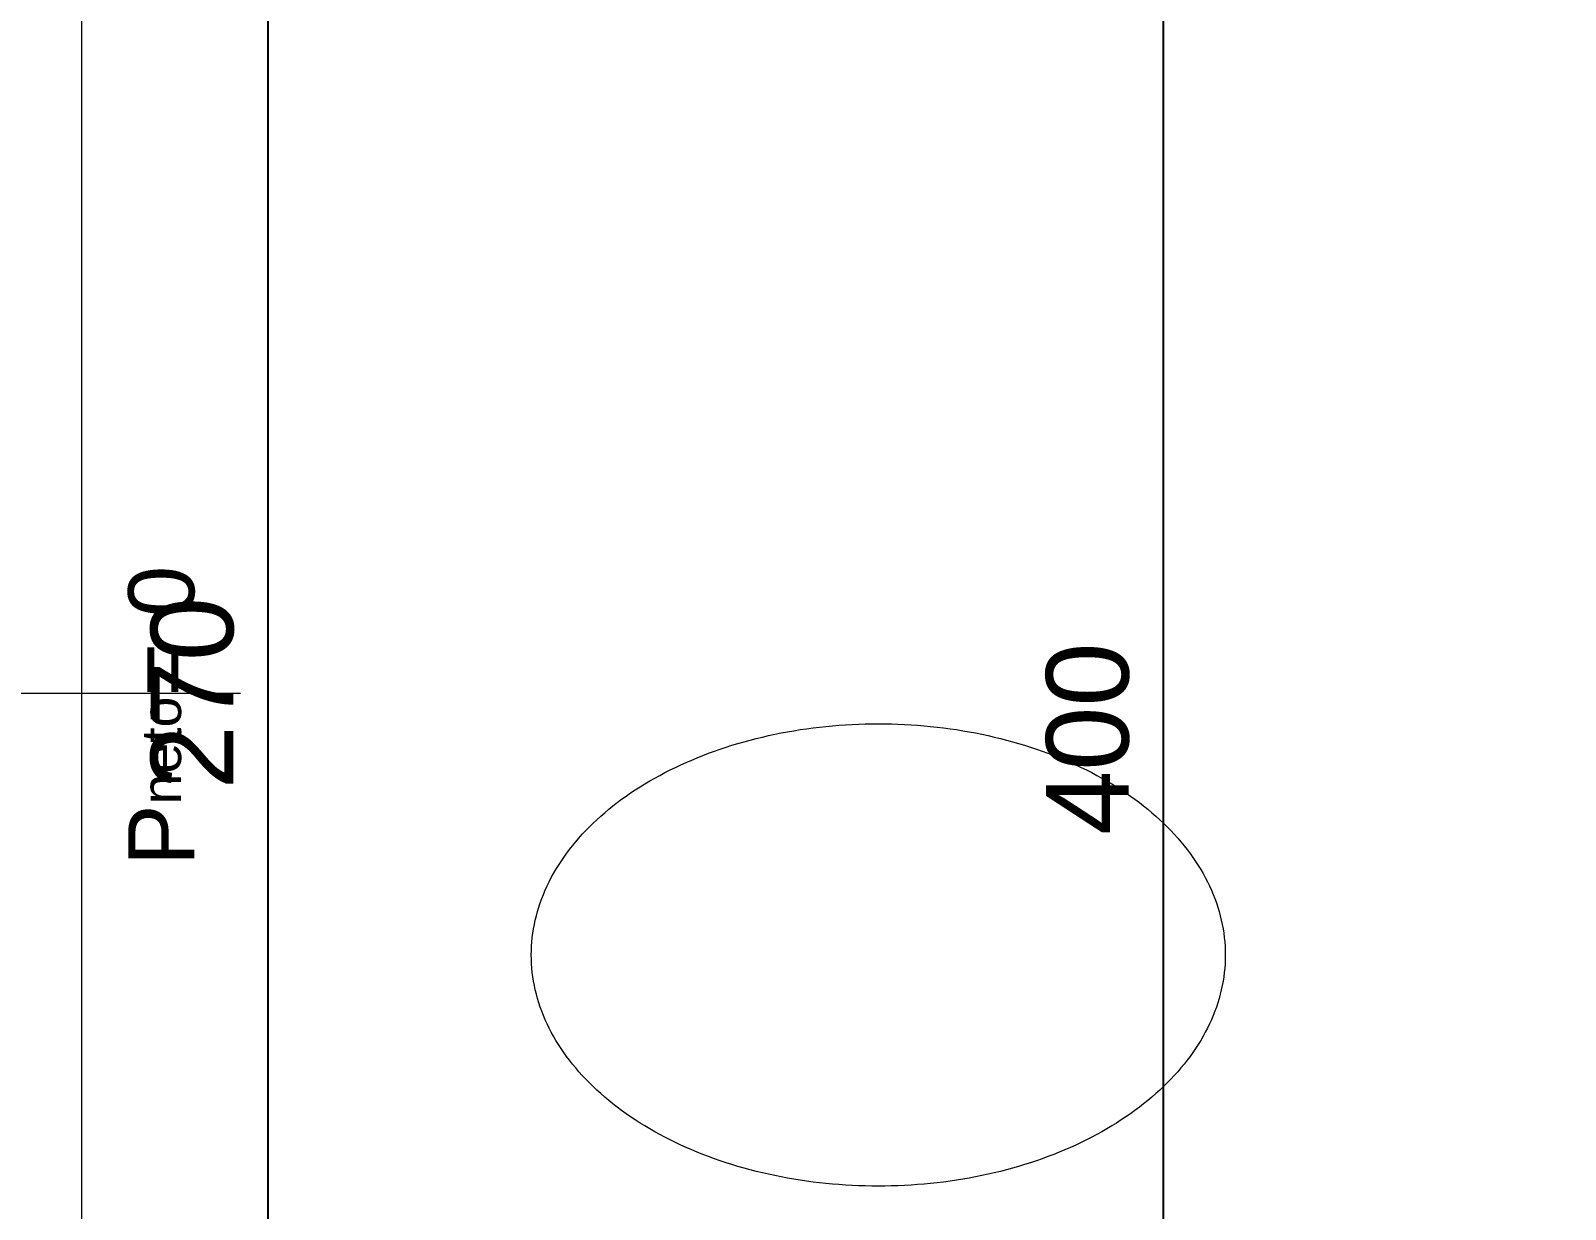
# Model space of a CAD drawing. Header units: feet. Extents: x 92587 to 97987, y -55119 to -48334.
# Drawn here: x 93508.7 to 93740.9, y -51883.6 to -51705.2 of the extents above; entities that cross this region are included whole.
import ezdxf

# ---------------------------------------------------------------- set-up
doc = ezdxf.new("R2010")
doc.units = ezdxf.units.FT
doc.header["$LTSCALE"] = 50
doc.header["$MEASUREMENT"] = 0
doc.layers.get('0').update_dxf_attribs({"color": 8})
doc.layers.add('COTE 50ème', color=1, linetype='Continuous')
doc.layers.add('mobilimi', color=8, linetype='Continuous', lineweight=9)
doc.layers.add('WINDOWS', color=21, linetype='Continuous', lineweight=5)
doc.styles.add('GENERATED_STYLE_1', font='arial.ttf')
doc.styles.add('RS_TXT_50', font='arial.ttf', dxfattribs={"height": 12.5})
doc.dimstyles.new('RS_50CM_LINEAIRE', dxfattribs={"dimscale": 5, "dimtxt": 12.5, "dimasz": 1.5, "dimexe": 1, "dimexo": 2.5, "dimgap": 1, "dimtad": 1, "dimdec": 1, "dimrnd": 0.5, "dimdsep": 46, "dimtxsty": 'RS_TXT_50', "dimblk1": 'ARCHTICK', "dimblk2": 'ARCHTICK', "dimsah": 1, "dimcen": 2.5, "dimdle": 1, "dimclrt": 4, "dimadec": 0, "dimazin": 2, "dimtfac": 1, "dimtdec": 1, "dimtix": 1, "dimtmove": 2, "dimatfit": 3, "dimfxl": 1, "dimtolj": 1, "dimtzin": 0, "dimarcsym": 0})

# ---------------------------------------------------------------- blocks, each defined once
blk = doc.blocks.new('DRITARE POS 1')
at = {"layer": 'WINDOWS', "color": 165}
blk.add_line((-61.99, -135), (34.01, -135), dxfattribs=at)
blk.add_lwpolyline([(0, 0), (0, -270), (10, -270), (10, 0)], close=True, dxfattribs=at)
at = {"layer": 'WINDOWS', "color": 165, "insert": (27.15, -161.16), "char_height": 10, "attachment_point": 7, "rotation": 90, "style": 'GENERATED_STYLE_1'}
blk.add_mtext('\\A1;\\pt0;P{\\H0.6x;neto}= 0', dxfattribs=at)
blk = doc.blocks.new('_ArchTick')
at = {"color": 0, "linetype": 'ByBlock', "const_width": 0.15}
blk.add_lwpolyline([(-0.5, -0.5), (0.5, 0.5)], dxfattribs=at)
blk = doc.blocks.new('*D405')
at = {"layer": 'COTE 50ème', "color": 0, "lineweight": -2, "ltscale": 0.5, "transparency": 16777216}
for p, q in [((93544.54, -51665.47), (93544.54, -51945.47)), ((93526.61, -51670.47), (93549.54, -51670.47)), ((93526.61, -51940.47), (93549.54, -51940.47))]:
    blk.add_line(p, q, dxfattribs=at)
at = {"layer": 'Defpoints', "color": 0, "ltscale": 0.5, "transparency": 16777216}
for p in [(93514.11, -51670.47), (93514.11, -51940.47), (93544.54, -51940.47)]:
    blk.add_point(p, dxfattribs=at)
at = {"layer": 'COTE 50ème', "color": 0, "lineweight": -2, "ltscale": 0.5, "transparency": 16777216, "xscale": 7.5, "yscale": 7.5, "zscale": 7.5}
for p, rotation in [((93544.54, -51670.47), 90), ((93544.54, -51940.47), 270)]:
    blk.add_blockref('_ArchTick', p, dxfattribs=dict(at, rotation=rotation))
at = {"layer": 'COTE 50ème', "color": 4, "lineweight": 5, "ltscale": 0.5, "transparency": 16777216, "insert": (93533.16, -51805.47), "char_height": 12.5, "attachment_point": 5, "rotation": 90, "style": 'RS_TXT_50'}
blk.add_mtext('\\A1;270', dxfattribs=at)
blk = doc.blocks.new('*D852')
at = {"layer": 'COTE 50ème', "color": 0, "lineweight": -2, "ltscale": 0.5, "transparency": 16777216}
for p, q in [((93680.01, -51607.36), (93680.01, -52017.36)), ((93718.73, -51612.36), (93675.01, -51612.36)), ((93736.61, -52012.36), (93675.01, -52012.36))]:
    blk.add_line(p, q, dxfattribs=at)
at = {"layer": 'Defpoints', "color": 0, "ltscale": 0.5, "transparency": 16777216}
for p in [(93731.23, -51612.36), (93680.01, -52012.36), (93749.11, -52012.36)]:
    blk.add_point(p, dxfattribs=at)
at = {"layer": 'COTE 50ème', "color": 0, "lineweight": -2, "ltscale": 0.5, "transparency": 16777216, "xscale": 7.5, "yscale": 7.5, "zscale": 7.5}
for p, rotation in [((93680.01, -51612.36), 90), ((93680.01, -52012.36), 270)]:
    blk.add_blockref('_ArchTick', p, dxfattribs=dict(at, rotation=rotation))
at = {"layer": 'COTE 50ème', "color": 4, "lineweight": 5, "ltscale": 0.5, "transparency": 16777216, "insert": (93668.63, -51812.36), "char_height": 12.5, "attachment_point": 5, "rotation": 90, "style": 'RS_TXT_50'}
blk.add_mtext('\\A1;400', dxfattribs=at)

msp = doc.modelspace()

# ---------------------------------------------------------------- linework, layer by layer
at = {"layer": 'mobilimi'}
msp.add_polyline3d([(93689.41, -51845.09, 0), (93689.4, -51845.76, 0), (93689.37, -51846.42, 0), (93689.33, -51847.08, 0), (93689.26, -51847.74, 0), (93689.18, -51848.4, 0), (93689.07, -51849.06, 0), (93688.95, -51849.72, 0), (93688.81, -51850.37, 0), (93688.65, -51851.03, 0), (93688.47, -51851.68, 0), (93688.28, -51852.33, 0), (93688.06, -51852.98, 0), (93687.83, -51853.62, 0), (93687.58, -51854.26, 0), (93687.31, -51854.9, 0), (93687.02, -51855.53, 0), (93686.72, -51856.16, 0), (93686.39, -51856.79, 0), (93686.05, -51857.41, 0), (93685.69, -51858.03, 0), (93685.32, -51858.64, 0), (93684.92, -51859.25, 0), (93684.51, -51859.85, 0), (93684.09, -51860.45, 0), (93683.64, -51861.04, 0), (93683.18, -51861.63, 0), (93682.7, -51862.21, 0), (93682.21, -51862.79, 0), (93681.7, -51863.35, 0), (93681.17, -51863.92, 0), (93680.63, -51864.47, 0), (93680.07, -51865.02, 0), (93679.5, -51865.56, 0), (93678.91, -51866.09, 0), (93678.31, -51866.62, 0), (93677.69, -51867.14, 0), (93677.06, -51867.65, 0), (93676.41, -51868.15, 0), (93675.75, -51868.65, 0), (93675.07, -51869.13, 0), (93674.38, -51869.61, 0), (93673.68, -51870.08, 0), (93672.96, -51870.54, 0), (93672.24, -51870.99, 0), (93671.49, -51871.43, 0), (93670.74, -51871.86, 0), (93669.98, -51872.28, 0), (93669.2, -51872.69, 0), (93668.41, -51873.1, 0), (93667.61, -51873.49, 0), (93666.8, -51873.87, 0), (93665.97, -51874.24, 0), (93665.14, -51874.6, 0), (93664.3, -51874.95, 0), (93663.45, -51875.29, 0), (93662.58, -51875.62, 0), (93661.71, -51875.94, 0), (93660.83, -51876.25, 0), (93659.94, -51876.55, 0), (93659.05, -51876.83, 0), (93658.14, -51877.1, 0), (93657.23, -51877.37, 0), (93656.31, -51877.62, 0), (93655.38, -51877.86, 0), (93654.45, -51878.08, 0), (93653.51, -51878.3, 0), (93652.57, -51878.5, 0), (93651.61, -51878.69, 0), (93650.66, -51878.87, 0), (93649.7, -51879.04, 0), (93648.73, -51879.2, 0), (93647.76, -51879.34, 0), (93646.79, -51879.47, 0), (93645.81, -51879.59, 0), (93644.83, -51879.69, 0), (93643.84, -51879.79, 0), (93642.86, -51879.87, 0), (93641.87, -51879.94, 0), (93640.88, -51879.99, 0), (93639.89, -51880.04, 0), (93638.9, -51880.07, 0), (93637.9, -51880.09, 0), (93636.91, -51880.09, 0), (93635.92, -51880.09, 0), (93634.92, -51880.07, 0), (93633.93, -51880.04, 0), (93632.94, -51879.99, 0), (93631.95, -51879.94, 0), (93630.96, -51879.87, 0), (93629.98, -51879.79, 0), (93628.99, -51879.69, 0), (93628.01, -51879.59, 0), (93627.03, -51879.47, 0), (93626.06, -51879.34, 0), (93625.09, -51879.2, 0), (93624.12, -51879.04, 0), (93623.16, -51878.87, 0), (93622.21, -51878.69, 0), (93621.25, -51878.5, 0), (93620.31, -51878.3, 0), (93619.37, -51878.08, 0), (93618.44, -51877.86, 0), (93617.51, -51877.62, 0), (93616.59, -51877.37, 0), (93615.68, -51877.1, 0), (93614.77, -51876.83, 0), (93613.88, -51876.55, 0), (93612.99, -51876.25, 0), (93612.11, -51875.94, 0), (93611.24, -51875.62, 0), (93610.37, -51875.29, 0), (93609.52, -51874.95, 0), (93608.68, -51874.6, 0), (93607.85, -51874.24, 0), (93607.02, -51873.87, 0), (93606.21, -51873.49, 0), (93605.41, -51873.1, 0), (93604.62, -51872.69, 0), (93603.85, -51872.28, 0), (93603.08, -51871.86, 0), (93602.33, -51871.43, 0), (93601.58, -51870.99, 0), (93600.86, -51870.54, 0), (93600.14, -51870.08, 0), (93599.44, -51869.61, 0), (93598.75, -51869.13, 0), (93598.07, -51868.65, 0), (93597.41, -51868.15, 0), (93596.76, -51867.65, 0), (93596.13, -51867.14, 0), (93595.51, -51866.62, 0), (93594.91, -51866.09, 0), (93594.32, -51865.56, 0), (93593.75, -51865.02, 0), (93593.19, -51864.47, 0), (93592.65, -51863.92, 0), (93592.12, -51863.35, 0), (93591.61, -51862.79, 0), (93591.12, -51862.21, 0), (93590.64, -51861.63, 0), (93590.18, -51861.04, 0), (93589.73, -51860.45, 0), (93589.31, -51859.85, 0), (93588.9, -51859.25, 0), (93588.5, -51858.64, 0), (93588.13, -51858.03, 0), (93587.77, -51857.41, 0), (93587.43, -51856.79, 0), (93587.1, -51856.16, 0), (93586.8, -51855.53, 0), (93586.51, -51854.9, 0), (93586.24, -51854.26, 0), (93585.99, -51853.62, 0), (93585.76, -51852.98, 0), (93585.54, -51852.33, 0), (93585.35, -51851.68, 0), (93585.17, -51851.03, 0), (93585.01, -51850.37, 0), (93584.87, -51849.72, 0), (93584.75, -51849.06, 0), (93584.64, -51848.4, 0), (93584.56, -51847.74, 0), (93584.49, -51847.08, 0), (93584.45, -51846.42, 0), (93584.42, -51845.76, 0), (93584.41, -51845.09, 0), (93584.42, -51844.43, 0), (93584.45, -51843.77, 0), (93584.49, -51843.11, 0), (93584.56, -51842.45, 0), (93584.64, -51841.79, 0), (93584.75, -51841.13, 0), (93584.87, -51840.47, 0), (93585.01, -51839.82, 0), (93585.17, -51839.16, 0), (93585.35, -51838.51, 0), (93585.54, -51837.86, 0), (93585.76, -51837.21, 0), (93585.99, -51836.57, 0), (93586.24, -51835.93, 0), (93586.51, -51835.29, 0), (93586.8, -51834.66, 0), (93587.1, -51834.03, 0), (93587.43, -51833.4, 0), (93587.77, -51832.78, 0), (93588.13, -51832.16, 0), (93588.5, -51831.55, 0), (93588.9, -51830.94, 0), (93589.31, -51830.34, 0), (93589.73, -51829.74, 0), (93590.18, -51829.15, 0), (93590.64, -51828.56, 0), (93591.12, -51827.98, 0), (93591.61, -51827.4, 0), (93592.12, -51826.84, 0), (93592.65, -51826.27, 0), (93593.19, -51825.72, 0), (93593.75, -51825.17, 0), (93594.32, -51824.63, 0), (93594.91, -51824.1, 0), (93595.51, -51823.57, 0), (93596.13, -51823.05, 0), (93596.76, -51822.54, 0), (93597.41, -51822.04, 0), (93598.07, -51821.54, 0), (93598.75, -51821.06, 0), (93599.44, -51820.58, 0), (93600.14, -51820.11, 0), (93600.86, -51819.65, 0), (93601.58, -51819.2, 0), (93602.33, -51818.76, 0), (93603.08, -51818.33, 0), (93603.85, -51817.91, 0), (93604.62, -51817.5, 0), (93605.41, -51817.09, 0), (93606.21, -51816.7, 0), (93607.02, -51816.32, 0), (93607.85, -51815.95, 0), (93608.68, -51815.59, 0), (93609.52, -51815.24, 0), (93610.37, -51814.89, 0), (93611.24, -51814.57, 0), (93612.11, -51814.25, 0), (93612.99, -51813.94, 0), (93613.88, -51813.64, 0), (93614.77, -51813.36, 0), (93615.68, -51813.08, 0), (93616.59, -51812.82, 0), (93617.51, -51812.57, 0), (93618.44, -51812.33, 0), (93619.37, -51812.11, 0), (93620.31, -51811.89, 0), (93621.25, -51811.69, 0), (93622.21, -51811.5, 0), (93623.16, -51811.32, 0), (93624.12, -51811.15, 0), (93625.09, -51810.99, 0), (93626.06, -51810.85, 0), (93627.03, -51810.72, 0), (93628.01, -51810.6, 0), (93628.99, -51810.5, 0), (93629.98, -51810.4, 0), (93630.96, -51810.32, 0), (93631.95, -51810.25, 0), (93632.94, -51810.19, 0), (93633.93, -51810.15, 0), (93634.92, -51810.12, 0), (93635.92, -51810.1, 0), (93636.91, -51810.09, 0), (93637.9, -51810.1, 0), (93638.9, -51810.12, 0), (93639.89, -51810.15, 0), (93640.88, -51810.19, 0), (93641.87, -51810.25, 0), (93642.86, -51810.32, 0), (93643.84, -51810.4, 0), (93644.83, -51810.5, 0), (93645.81, -51810.6, 0), (93646.79, -51810.72, 0), (93647.76, -51810.85, 0), (93648.73, -51810.99, 0), (93649.7, -51811.15, 0), (93650.66, -51811.32, 0), (93651.61, -51811.5, 0), (93652.57, -51811.69, 0), (93653.51, -51811.89, 0), (93654.45, -51812.11, 0), (93655.38, -51812.33, 0), (93656.31, -51812.57, 0), (93657.23, -51812.82, 0), (93658.14, -51813.08, 0), (93659.05, -51813.36, 0), (93659.94, -51813.64, 0), (93660.83, -51813.94, 0), (93661.71, -51814.25, 0), (93662.58, -51814.57, 0), (93663.45, -51814.89, 0), (93664.3, -51815.24, 0), (93665.14, -51815.59, 0), (93665.97, -51815.95, 0), (93666.8, -51816.32, 0), (93667.61, -51816.7, 0), (93668.41, -51817.09, 0), (93669.2, -51817.5, 0), (93669.98, -51817.91, 0), (93670.74, -51818.33, 0), (93671.49, -51818.76, 0), (93672.24, -51819.2, 0), (93672.96, -51819.65, 0), (93673.68, -51820.11, 0), (93674.38, -51820.58, 0), (93675.07, -51821.06, 0), (93675.75, -51821.54, 0), (93676.41, -51822.04, 0), (93677.06, -51822.54, 0), (93677.69, -51823.05, 0), (93678.31, -51823.57, 0), (93678.91, -51824.1, 0), (93679.5, -51824.63, 0), (93680.07, -51825.17, 0), (93680.63, -51825.72, 0), (93681.17, -51826.27, 0), (93681.7, -51826.84, 0), (93682.21, -51827.4, 0), (93682.7, -51827.98, 0), (93683.18, -51828.56, 0), (93683.64, -51829.15, 0), (93684.09, -51829.74, 0), (93684.51, -51830.34, 0), (93684.92, -51830.94, 0), (93685.32, -51831.55, 0), (93685.69, -51832.16, 0), (93686.05, -51832.78, 0), (93686.39, -51833.4, 0), (93686.72, -51834.03, 0), (93687.02, -51834.66, 0), (93687.31, -51835.29, 0), (93687.58, -51835.93, 0), (93687.83, -51836.57, 0), (93688.06, -51837.21, 0), (93688.28, -51837.86, 0), (93688.47, -51838.51, 0), (93688.65, -51839.16, 0), (93688.81, -51839.82, 0), (93688.95, -51840.47, 0), (93689.07, -51841.13, 0), (93689.18, -51841.79, 0), (93689.26, -51842.45, 0), (93689.33, -51843.11, 0), (93689.37, -51843.77, 0), (93689.4, -51844.43, 0), (93689.41, -51845.09, 0)], dxfattribs=at)

# ---------------------------------------------------------------- block references
at = {"lineweight": 5}
msp.add_blockref('DRITARE POS 1', (93506.41, -51670.47), dxfattribs=at)

# ---------------------------------------------------------------- dimensions: what is measured, and where the dimension line sits
at = {"layer": 'COTE 50ème', "lineweight": 5, "ltscale": 0.5}
for base, p1, p2, picture, middle in [((93680.01, -52012.36), (93731.23, -51612.36), (93749.11, -52012.36), '*D852', (93668.63, -51812.36)), ((93544.54, -51940.47), (93514.11, -51670.47), (93514.11, -51940.47), '*D405', (93533.16, -51805.47))]:
    dim = msp.add_linear_dim(base=base, p1=p1, p2=p2, angle=270, dimstyle='RS_50CM_LINEAIRE', dxfattribs=at)
    dim.commit()
    dim.dimension.update_dxf_attribs({"geometry": picture, "text_midpoint": middle})

doc.saveas('drawing.dxf')
